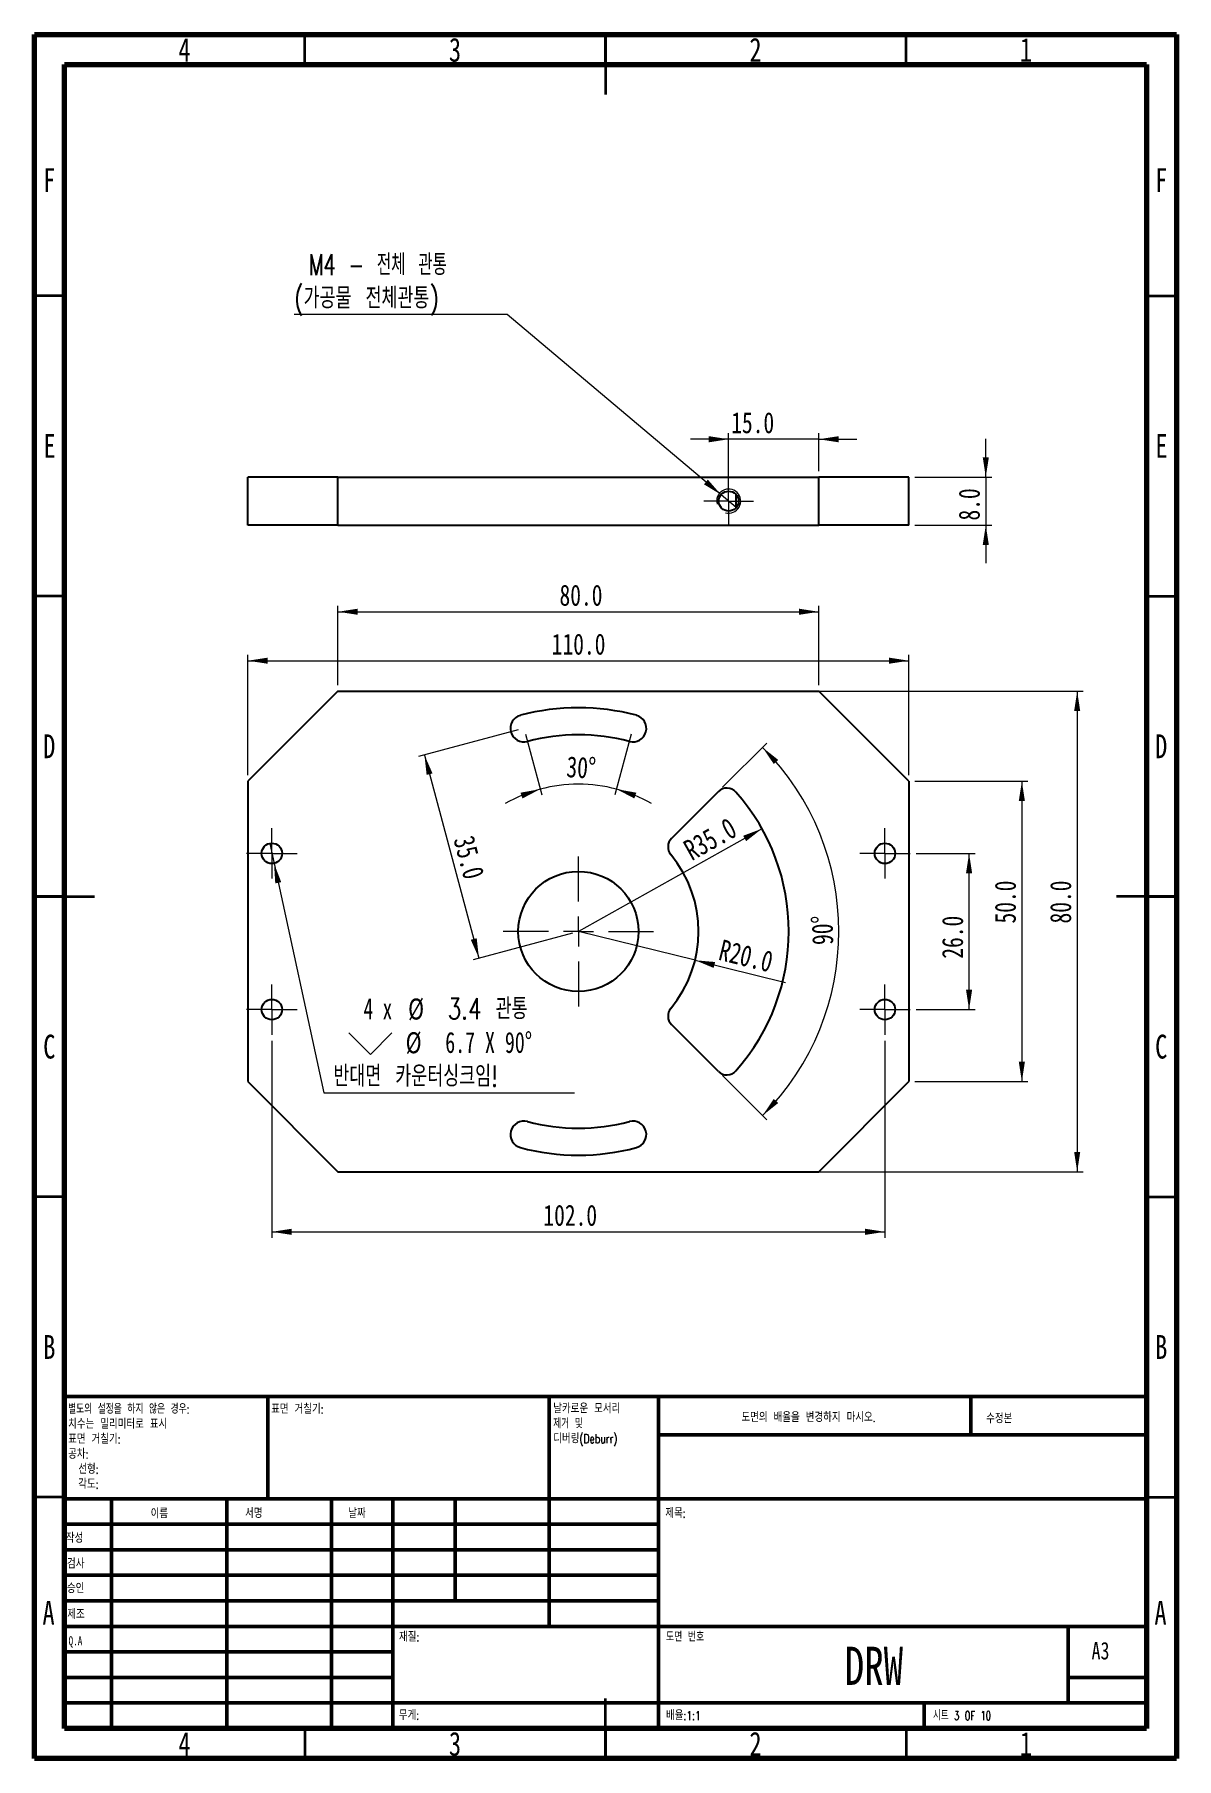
# Paper-space layout '시트3' of a CAD drawing. Header units: millimetres. Extents: x 15 to 205, y 5 to 292.
import ezdxf

# ---------------------------------------------------------------- set-up
doc = ezdxf.new("R2010")
doc.units = ezdxf.units.MM
doc.styles.add('SLDTEXTSTYLE0', font='TXT', dxfattribs={"width": 0.75})
doc.styles.add('SLDTEXTSTYLE1', font='TXT', dxfattribs={"width": 0.75, "bigfont": 'bigfont'})
doc.styles.add('SLDTEXTSTYLE2', font='TXT', dxfattribs={"width": 0.691176, "bigfont": 'bigfont'})
doc.styles.add('SLDTEXTSTYLE3', font='TXT', dxfattribs={"width": 0.6875, "bigfont": 'bigfont'})
doc.styles.add('SLDTEXTSTYLE4', font='TXT', dxfattribs={"width": 0.7, "bigfont": 'bigfont'})
doc.styles.add('SLDTEXTSTYLE5', font='TXT', dxfattribs={"width": 0.675, "bigfont": 'bigfont'})
doc.styles.add('SLDTEXTSTYLE6', font='TXT', dxfattribs={"width": 0.666667})
doc.styles.add('SLDTEXTSTYLE7', font='TXT', dxfattribs={"width": 0.694444})
doc.dimstyles.new('SLDDIMSTYLE0', dxfattribs={"dimtxt": 3.5, "dimasz": 3.302, "dimexe": 0, "dimexo": 0.0625, "dimgap": 0.875, "dimtad": 1, "dimdec": 1, "dimrnd": 1e-09, "dimzin": 4, "dimdsep": 46, "dimtxsty": 'SLDTEXTSTYLE0', "dimsah": 1, "dimcen": 0.09, "dimadec": 0, "dimazin": 1, "dimtfac": 1, "dimtdec": 1, "dimtofl": 0, "dimtmove": 0, "dimatfit": 3, "dimfxl": 0, "dimfrac": 2, "dimtolj": 1, "dimtzin": 12, "dimarcsym": 0})
doc.dimstyles.new('SLDDIMSTYLE2', dxfattribs={"dimtxt": 3.5, "dimasz": 3.302, "dimexe": 0, "dimexo": 0.0625, "dimgap": 0.875, "dimtad": 0, "dimtih": 1, "dimtoh": 1, "dimdec": 1, "dimrnd": 1e-09, "dimzin": 12, "dimdsep": 46, "dimtxsty": 'SLDTEXTSTYLE0', "dimblk1": 'NONE', "dimsah": 1, "dimcen": 0, "dimadec": 0, "dimazin": 3, "dimtfac": 1, "dimtdec": 1, "dimtmove": 0, "dimatfit": 3, "dimldrblk": 'NONE', "dimfxl": 0, "dimfrac": 2, "dimtolj": 1, "dimtzin": 12, "dimarcsym": 0})
doc.dimstyles.new('SLDDIMSTYLE5', dxfattribs={"dimtxt": 3.5, "dimasz": 3.302, "dimexe": 0, "dimexo": 0.0625, "dimgap": 0.875, "dimtad": 1, "dimdec": 1, "dimrnd": 1e-09, "dimzin": 4, "dimdsep": 46, "dimtxsty": 'SLDTEXTSTYLE0', "dimsah": 1, "dimcen": 0, "dimadec": 0, "dimazin": 1, "dimtfac": 1, "dimtdec": 1, "dimtofl": 0, "dimtmove": 0, "dimatfit": 3, "dimfxl": 0, "dimfrac": 2, "dimtolj": 1, "dimtzin": 12, "dimarcsym": 0})
doc.dimstyles.new('SLDDIMSTYLE6', dxfattribs={"dimtxt": 3.5, "dimasz": 3.302, "dimexe": 0, "dimexo": 0.0625, "dimgap": 0.875, "dimtad": 1, "dimdec": 1, "dimrnd": 1e-09, "dimzin": 4, "dimdsep": 46, "dimtxsty": 'SLDTEXTSTYLE0', "dimsah": 1, "dimcen": 0.09, "dimadec": 0, "dimazin": 1, "dimtfac": 1, "dimtdec": 1, "dimtmove": 0, "dimatfit": 0, "dimfxl": 0, "dimfrac": 2, "dimtolj": 1, "dimtzin": 12, "dimarcsym": 0})
doc.dimstyles.new('SLDDIMSTYLE8', dxfattribs={"dimtxt": 3.5, "dimasz": 3.302, "dimexe": 0, "dimexo": 0.0625, "dimgap": 0.875, "dimtad": 1, "dimdec": 4, "dimzin": 12, "dimdsep": 46, "dimtxsty": 'SLDTEXTSTYLE0', "dimsah": 1, "dimcen": 0.09, "dimadec": 1, "dimazin": 3, "dimtfac": 1, "dimtdec": 1, "dimtofl": 0, "dimtmove": 0, "dimatfit": 3, "dimfxl": 0, "dimfrac": 2, "dimtolj": 1, "dimtzin": 12, "dimarcsym": 0})

# ---------------------------------------------------------------- blocks, each defined once
blk = doc.blocks.new('SW_NOTE_0_4')
at = {"color": 0, "linetype": 'Continuous', "lineweight": 0, "char_height": 1.5, "attachment_point": 1}
for s, insert, style in [('별도의 설정을 하지 않은 경우:', (0, 1.93), 'SLDTEXTSTYLE2'), ('치수는 밀리미터로 표시', (0, -0.57), 'SLDTEXTSTYLE1'), ('표면 거칠기:', (0, -3.07), 'SLDTEXTSTYLE1'), ('공차:', (0, -5.57), 'SLDTEXTSTYLE1'), ('선형:', (1.69, -8.07), 'SLDTEXTSTYLE1'), ('각도:', (1.69, -10.57), 'SLDTEXTSTYLE1')]:
    blk.add_mtext(s, dxfattribs=dict(at, insert=insert, style=style))
blk = doc.blocks.new('SW_NOTE_0_5')
at = {"color": 0, "linetype": 'Continuous', "lineweight": 0, "char_height": 1.5, "attachment_point": 1}
for s, insert, style in [('날카로운 모서리', (0, 1.93), 'SLDTEXTSTYLE1'), ('제거 및', (0, -0.57), 'SLDTEXTSTYLE3'), ('디버링(Deburr)', (0, -3.07), 'SLDTEXTSTYLE1')]:
    blk.add_mtext(s, dxfattribs=dict(at, insert=insert, style=style))
blk = doc.blocks.new('_D_26')
at = {"color": 7, "linetype": 'Continuous', "lineweight": 0}
for p, q in [((66.49, 182.68), (189.48, 182.68)), ((188.48, 182.68), (188.48, 102.68)), ((66.49, 102.68), (189.48, 102.68))]:
    blk.add_line(p, q, dxfattribs=at)
at = {"color": 7, "linetype": 'Continuous', "lineweight": 18}
for points in [[(188.48, 182.68), (187.97, 179.38), (188.98, 179.38)], [(188.48, 102.68), (188.98, 105.98), (187.97, 105.98)]]:
    blk.add_solid(points, dxfattribs=at)
at = {"color": 7, "linetype": 'Continuous', "lineweight": 18, "insert": (183.96, 144.01), "char_height": 3.5, "attachment_point": 1, "rotation": 90, "style": 'SLDTEXTSTYLE0'}
blk.add_mtext('80.0', dxfattribs=at)
blk = doc.blocks.new('_D_27')
at = {"color": 7, "linetype": 'Continuous', "lineweight": 0}
for p, q in [((65.49, 183.68), (65.49, 196.9)), ((65.49, 195.9), (145.49, 195.9)), ((145.49, 183.68), (145.49, 196.9))]:
    blk.add_line(p, q, dxfattribs=at)
at = {"color": 7, "linetype": 'Continuous', "lineweight": 18}
for points in [[(65.49, 195.9), (68.79, 195.39), (68.79, 196.41)], [(145.49, 195.9), (142.19, 196.41), (142.19, 195.39)]]:
    blk.add_solid(points, dxfattribs=at)
at = {"color": 7, "linetype": 'Continuous', "lineweight": 18, "insert": (102.35, 200.41), "char_height": 3.5, "attachment_point": 1, "rotation": 360, "style": 'SLDTEXTSTYLE0'}
blk.add_mtext('80.0', dxfattribs=at)
blk = doc.blocks.new('_D_28')
at = {"color": 7, "linetype": 'Continuous', "lineweight": 0}
for p, q in [((50.49, 168.68), (50.49, 188.75)), ((50.49, 187.75), (160.49, 187.75)), ((160.49, 168.68), (160.49, 188.75))]:
    blk.add_line(p, q, dxfattribs=at)
at = {"color": 7, "linetype": 'Continuous', "lineweight": 18}
for points in [[(50.49, 187.75), (53.79, 187.25), (53.79, 188.26)], [(160.49, 187.75), (157.19, 188.26), (157.19, 187.25)]]:
    blk.add_solid(points, dxfattribs=at)
at = {"color": 7, "linetype": 'Continuous', "lineweight": 18, "insert": (101.06, 192.27), "char_height": 3.5, "attachment_point": 1, "style": 'SLDTEXTSTYLE0'}
blk.add_mtext('110.0', dxfattribs=at)
blk = doc.blocks.new('_D_29')
at = {"color": 7, "linetype": 'Continuous', "lineweight": 0}
for p, q in [((161.49, 167.68), (180.27, 167.68)), ((179.27, 167.68), (179.27, 117.68)), ((161.49, 117.68), (180.27, 117.68))]:
    blk.add_line(p, q, dxfattribs=at)
at = {"color": 7, "linetype": 'Continuous', "lineweight": 18}
for points in [[(179.27, 167.68), (178.76, 164.38), (179.78, 164.38)], [(179.27, 117.68), (179.78, 120.98), (178.76, 120.98)]]:
    blk.add_solid(points, dxfattribs=at)
at = {"color": 7, "linetype": 'Continuous', "lineweight": 18, "insert": (174.76, 144.01), "char_height": 3.5, "attachment_point": 1, "rotation": 90, "style": 'SLDTEXTSTYLE0'}
blk.add_mtext('50.0', dxfattribs=at)
blk = doc.blocks.new('SW_SYMBOL_HOLE_SINK')
at = {"color": 0, "linetype": 'Continuous', "lineweight": 18}
for p, q in [((0, 875), (800, 75)), ((800, 75), (1600, 875))]:
    blk.add_line(p, q, dxfattribs=at)
blk = doc.blocks.new('_D_30')
at = {"color": 7, "linetype": 'Continuous', "lineweight": 0}
for p, q in [((54.13, 157.34), (54.85, 154.02)), ((54.85, 154.02), (63.13, 115.84)), ((63.13, 115.84), (104.84, 115.84))]:
    blk.add_line(p, q, dxfattribs=at)
at = {"color": 7, "linetype": 'Continuous', "lineweight": 18}
blk.add_solid([(54.85, 154.02), (55.06, 150.68), (56.05, 150.9)], dxfattribs=at)
at = {"color": 7, "linetype": 'Continuous', "lineweight": 18, "xscale": 0.004470703125, "yscale": 0.004470703125, "zscale": 0.004470703125}
blk.add_blockref('SW_SYMBOL_HOLE_SINK', (67.3, 121.88), dxfattribs=at)
at = {"color": 7, "linetype": 'Continuous', "lineweight": 18, "char_height": 3.5, "attachment_point": 1}
for s, insert, style in [('4 x', (69.75, 131.57), 'SLDTEXTSTYLE6'), ('%%c', (77.16, 131.52), 'SLDTEXTSTYLE0'), ('3.4 관통', (83.75, 131.57), 'SLDTEXTSTYLE1'), ('%%c', (76.75, 125.91), 'SLDTEXTSTYLE0'), ('6.7 X 90°', (83.34, 125.96), 'SLDTEXTSTYLE7'), ('반대면 카운터싱크임!', (64.72, 120.35), 'SLDTEXTSTYLE1')]:
    blk.add_mtext(s, dxfattribs=dict(at, insert=insert, style=style))
blk = doc.blocks.new('_None')
blk = doc.blocks.new('_D_31')
at = {"color": 7, "linetype": 'Continuous', "lineweight": 0}
for p, q in [((96.69, 175.52), (99.4, 165.4)), ((114.29, 175.52), (111.58, 165.4))]:
    blk.add_line(p, q, dxfattribs=at)
at = {"color": 7, "linetype": 'Continuous', "lineweight": 18}
for start, end in [(75, 105), (105, 119.73), (60.27, 75)]:
    blk.add_arc((105.49, 142.68), 24.52, start, end, dxfattribs=at)
for points in [[(99.14, 166.37), (95.86, 165.78), (96.18, 164.82)], [(111.84, 166.37), (114.8, 164.82), (115.13, 165.78)]]:
    blk.add_solid(points, dxfattribs=at)
at = {"color": 7, "linetype": 'Continuous', "lineweight": 18, "insert": (103.62, 171.87), "char_height": 3.5, "attachment_point": 1, "rotation": 356.7562, "style": 'SLDTEXTSTYLE0'}
blk.add_mtext('30°', dxfattribs=at)
blk = doc.blocks.new('_D_32')
at = {"color": 7, "linetype": 'Continuous', "lineweight": 0}
for p, q in [((95.47, 176.23), (78.91, 171.79)), ((79.88, 172.05), (88.94, 138.24)), ((104.53, 142.42), (87.97, 137.98))]:
    blk.add_line(p, q, dxfattribs=at)
at = {"color": 7, "linetype": 'Continuous', "lineweight": 18}
for points in [[(79.88, 172.05), (80.24, 168.73), (81.22, 168.99)], [(88.94, 138.24), (88.57, 141.56), (87.59, 141.3)]]:
    blk.add_solid(points, dxfattribs=at)
at = {"color": 7, "linetype": 'Continuous', "lineweight": 18, "insert": (88.07, 158.91), "char_height": 3.5, "attachment_point": 1, "rotation": 285, "style": 'SLDTEXTSTYLE0'}
blk.add_mtext('35.0', dxfattribs=at)
blk = doc.blocks.new('_D_33')
at = {"color": 7, "linetype": 'Continuous', "lineweight": 0}
blk.add_line((136.03, 159.78), (105.49, 142.68), dxfattribs=at)
at = {"color": 7, "linetype": 'Continuous', "lineweight": 18}
blk.add_solid([(136.03, 159.78), (132.9, 158.61), (133.4, 157.72)], dxfattribs=at)
at = {"color": 7, "linetype": 'Continuous', "lineweight": 18, "insert": (122.64, 157.43), "char_height": 3.5, "attachment_point": 1, "rotation": 29.2438, "style": 'SLDTEXTSTYLE0'}
blk.add_mtext('R35.0', dxfattribs=at)
blk = doc.blocks.new('_D_34')
at = {"color": 7, "linetype": 'Continuous', "lineweight": 0}
for q in [(105.49, 142.68), (139.93, 134.19)]:
    blk.add_line((124.91, 137.89), q, dxfattribs=at)
at = {"color": 7, "linetype": 'Continuous', "lineweight": 18}
blk.add_solid([(124.91, 137.89), (127.99, 136.61), (128.24, 137.59)], dxfattribs=at)
at = {"color": 7, "linetype": 'Continuous', "lineweight": 18, "insert": (129.47, 141.4), "char_height": 3.5, "attachment_point": 1, "rotation": 346.1479, "style": 'SLDTEXTSTYLE0'}
blk.add_mtext('R20.0', dxfattribs=at)
blk = doc.blocks.new('_D_35')
at = {"color": 7, "linetype": 'Continuous', "lineweight": 0}
for p, q in [((129.49, 166.68), (136.83, 174.02)), ((129.49, 118.68), (136.83, 111.33))]:
    blk.add_line(p, q, dxfattribs=at)
at = {"color": 7, "linetype": 'Continuous', "lineweight": 18}
blk.add_arc((105.49, 142.68), 43.33, 315, 45, dxfattribs=at)
for points in [[(136.13, 173.31), (138, 170.55), (138.74, 171.24)], [(136.13, 112.04), (138.74, 114.12), (138, 114.81)]]:
    blk.add_solid(points, dxfattribs=at)
at = {"color": 7, "linetype": 'Continuous', "lineweight": 18, "insert": (144.4, 140.38), "char_height": 3.5, "attachment_point": 1, "rotation": 91.8036, "style": 'SLDTEXTSTYLE0'}
blk.add_mtext('90°', dxfattribs=at)
blk = doc.blocks.new('_D_36')
at = {"color": 7, "linetype": 'Continuous', "lineweight": 0}
for p, q in [((161.69, 155.68), (171.49, 155.68)), ((170.49, 129.68), (170.49, 155.68)), ((161.69, 129.68), (171.49, 129.68))]:
    blk.add_line(p, q, dxfattribs=at)
at = {"color": 7, "linetype": 'Continuous', "lineweight": 18}
for points in [[(170.49, 155.68), (169.98, 152.38), (171, 152.38)], [(170.49, 129.68), (171, 132.98), (169.98, 132.98)]]:
    blk.add_solid(points, dxfattribs=at)
at = {"color": 7, "linetype": 'Continuous', "lineweight": 18, "insert": (165.98, 138.15), "char_height": 3.5, "attachment_point": 1, "rotation": 90, "style": 'SLDTEXTSTYLE0'}
blk.add_mtext('26.0', dxfattribs=at)
blk = doc.blocks.new('_D_37')
at = {"color": 7, "linetype": 'Continuous', "lineweight": 0}
for p, q in [((54.49, 124.48), (54.49, 91.68)), ((156.49, 124.48), (156.49, 91.68)), ((54.49, 92.68), (156.49, 92.68))]:
    blk.add_line(p, q, dxfattribs=at)
at = {"color": 7, "linetype": 'Continuous', "lineweight": 18}
for points in [[(54.49, 92.68), (57.79, 92.17), (57.79, 93.19)], [(156.49, 92.68), (153.19, 93.19), (153.19, 92.17)]]:
    blk.add_solid(points, dxfattribs=at)
at = {"color": 7, "linetype": 'Continuous', "lineweight": 18, "insert": (99.67, 97.19), "char_height": 3.5, "attachment_point": 1, "style": 'SLDTEXTSTYLE0'}
blk.add_mtext('102.0', dxfattribs=at)
blk = doc.blocks.new('SW_CENTERMARKSYMBOL_20')
at = {"color": 0, "linetype": 'Continuous', "lineweight": 18}
for p, q in [((0, 5), (0, 12.5)), ((-5, 0), (-12.5, 0)), ((0, 0), (-2.5, 0)), ((0, 0), (0, 2.5)), ((0, 0), (0, -2.5)), ((0, 0), (2.5, 0)), ((5, 0), (12.5, 0)), ((0, -5), (0, -12.5))]:
    blk.add_line(p, q, dxfattribs=at)
blk = doc.blocks.new('SW_CENTERMARKSYMBOL_21')
at = {"color": 0, "linetype": 'Continuous', "lineweight": 18}
for p, q in [((0, 2.5), (0, 4.2)), ((-2.5, 0), (-4.2, 0)), ((0, 0), (-2.5, 0)), ((0, 0), (0, 2.5)), ((0, 0), (0, -2.5)), ((0, 0), (2.5, 0)), ((2.5, 0), (4.2, 0)), ((0, -2.5), (0, -4.2))]:
    blk.add_line(p, q, dxfattribs=at)
blk = doc.blocks.new('SW_CENTERMARKSYMBOL_22')
at = {"color": 0, "linetype": 'Continuous', "lineweight": 18}
for p, q in [((0, 2.5), (0, 4.2)), ((-2.5, 0), (-4.2, 0)), ((0, 0), (-2.5, 0)), ((0, 0), (0, 2.5)), ((0, 0), (0, -2.5)), ((0, 0), (2.5, 0)), ((2.5, 0), (4.2, 0)), ((0, -2.5), (0, -4.2))]:
    blk.add_line(p, q, dxfattribs=at)
blk = doc.blocks.new('SW_CENTERMARKSYMBOL_23')
at = {"color": 0, "linetype": 'Continuous', "lineweight": 18}
for p, q in [((0, 2.5), (0, 4.2)), ((-2.5, 0), (-4.2, 0)), ((0, 0), (-2.5, 0)), ((0, 0), (0, 2.5)), ((0, 0), (0, -2.5)), ((0, 0), (2.5, 0)), ((2.5, 0), (4.2, 0)), ((0, -2.5), (0, -4.2))]:
    blk.add_line(p, q, dxfattribs=at)
blk = doc.blocks.new('SW_CENTERMARKSYMBOL_24')
at = {"color": 0, "linetype": 'Continuous', "lineweight": 18}
for p, q in [((0, 2.5), (0, 4.2)), ((-2.5, 0), (-4.2, 0)), ((0, 0), (-2.5, 0)), ((0, 0), (0, 2.5)), ((0, 0), (0, -2.5)), ((0, 0), (2.5, 0)), ((2.5, 0), (4.2, 0)), ((0, -2.5), (0, -4.2))]:
    blk.add_line(p, q, dxfattribs=at)
blk = doc.blocks.new('_D_38')
at = {"color": 7, "linetype": 'Continuous', "lineweight": 0}
for p, q in [((173.27, 218.32), (173.27, 224.67)), ((161.49, 218.32), (174.27, 218.32)), ((173.27, 218.32), (173.27, 210.32)), ((161.49, 210.32), (174.27, 210.32)), ((173.27, 210.32), (173.27, 203.97))]:
    blk.add_line(p, q, dxfattribs=at)
at = {"color": 7, "linetype": 'Continuous', "lineweight": 18}
for points in [[(173.27, 218.32), (173.78, 221.62), (172.76, 221.62)], [(173.27, 210.32), (172.76, 207.02), (173.78, 207.02)]]:
    blk.add_solid(points, dxfattribs=at)
at = {"color": 7, "linetype": 'Continuous', "lineweight": 18, "insert": (168.76, 211.09), "char_height": 3.5, "attachment_point": 1, "rotation": 90, "style": 'SLDTEXTSTYLE0'}
blk.add_mtext('8.0', dxfattribs=at)
blk = doc.blocks.new('_D_39')
at = {"color": 7, "linetype": 'Continuous', "lineweight": 0}
for p, q in [((130.49, 224.62), (124.14, 224.62)), ((130.49, 215.32), (130.49, 225.62)), ((145.49, 224.62), (130.49, 224.62)), ((145.49, 219.32), (145.49, 225.62)), ((145.49, 224.62), (151.84, 224.62))]:
    blk.add_line(p, q, dxfattribs=at)
at = {"color": 7, "linetype": 'Continuous', "lineweight": 18}
for points in [[(130.49, 224.62), (127.19, 225.13), (127.19, 224.11)], [(145.49, 224.62), (148.79, 224.11), (148.79, 225.13)]]:
    blk.add_solid(points, dxfattribs=at)
at = {"color": 7, "linetype": 'Continuous', "lineweight": 18, "insert": (130.92, 229.13), "char_height": 3.5, "attachment_point": 1, "style": 'SLDTEXTSTYLE0'}
blk.add_mtext('15.0', dxfattribs=at)
blk = doc.blocks.new('SW_RADIAL_DIMENSION_0')
at = {"color": 0, "linetype": 'Continuous', "lineweight": 0}
for p, q in [((32.99, -5.56), (-2.46, -5.56)), ((68.58, -35.55), (32.99, -5.56)), ((71.1, -37.67), (68.58, -35.55))]:
    blk.add_line(p, q, dxfattribs=at)
at = {"color": 0, "linetype": 'Continuous', "lineweight": 18}
blk.add_solid([(68.58, -35.55), (66.38, -33.03), (65.73, -33.81)], dxfattribs=at)
at = {"color": 0, "linetype": 'Continuous', "lineweight": 18, "char_height": 3.5, "attachment_point": 1}
for s, insert, style in [('M4 - 전체 관통', (0, 4.51), 'SLDTEXTSTYLE5'), ('(가공물 전체관통)', (-2.46, -1.04), 'SLDTEXTSTYLE1')]:
    blk.add_mtext(s, dxfattribs=dict(at, insert=insert, style=style))
blk = doc.blocks.new('SW_CENTERMARKSYMBOL_25')
at = {"color": 0, "linetype": 'Continuous', "lineweight": 18}
for p, q in [((0, 2.5), (0, 4.15)), ((-2.5, 0), (-4.15, 0)), ((0, 0), (-2.5, 0)), ((0, 0), (0, 2.5)), ((0, 0), (0, -2.5)), ((0, 0), (2.5, 0)), ((2.5, 0), (4.15, 0)), ((0, -2.5), (0, -4.15))]:
    blk.add_line(p, q, dxfattribs=at)

psp = doc.layouts.new('시트3')

# ---------------------------------------------------------------- linework, layer by layer
at = {"color": 7, "linetype": 'Continuous', "lineweight": 70}
for p, q in [((15, 5), (15, 292)), ((15, 292), (205, 292)), ((205, 292), (205, 5)), ((20, 10), (20, 287)), ((20, 287), (200, 287)), ((200, 287), (200, 10)), ((200, 10), (20, 10)), ((205, 5), (15, 5))]:
    psp.add_line(p, q, dxfattribs=at)
at = {"color": 7, "linetype": 'Continuous', "lineweight": 35}
for p, q in [((60, 287), (60, 292)), ((110, 292), (110, 282)), ((110, 287), (110, 292)), ((160, 287), (160, 292)), ((20, 248.5), (15, 248.5)), ((200, 248.5), (205, 248.5)), ((20, 198.5), (15, 198.5)), ((200, 198.5), (205, 198.5)), ((15, 148.5), (25, 148.5)), ((20, 148.5), (15, 148.5)), ((205, 148.5), (195, 148.5)), ((200, 148.5), (205, 148.5)), ((20, 98.5), (15, 98.5)), ((200, 98.5), (205, 98.5)), ((20, 48.5), (15, 48.5)), ((200, 48.5), (205, 48.5)), ((110, 5), (110, 15)), ((60, 10), (60, 5)), ((110, 10), (110, 5)), ((160, 10), (160, 5))]:
    psp.add_line(p, q, dxfattribs=at)
at = {"color": 7, "linetype": 'Continuous', "lineweight": 25}
for p, q in [((50.49181, 210.31884), (50.49181, 218.31884)), ((65.49181, 218.31884), (50.49181, 218.31884)), ((65.49181, 210.31884), (65.49181, 218.31884)), ((65.49181, 218.31884), (145.49181, 218.31884)), ((145.49181, 210.31884), (145.49181, 218.31884)), ((160.49181, 218.31884), (145.49181, 218.31884)), ((160.49181, 210.31884), (160.49181, 218.31884)), ((131.69587, 215.44701), (131.69587, 213.19067)), ((65.49181, 210.31884), (50.49181, 210.31884)), ((65.49181, 210.31884), (145.49181, 210.31884)), ((160.49181, 210.31884), (145.49181, 210.31884)), ((65.49181, 182.67801), (50.49181, 167.67801)), ((65.49181, 182.67801), (145.49181, 182.678)), ((160.49181, 167.67801), (145.49181, 182.678)), ((50.49181, 167.67801), (50.49181, 117.67801)), ((160.49181, 167.67801), (160.49181, 117.67801)), ((128.78344, 165.96963), (120.98375, 158.16994)), ((128.78344, 119.38638), (120.98375, 127.18607)), ((50.49181, 117.67801), (65.49181, 102.67801)), ((145.49181, 102.67801), (160.49181, 117.67801)), ((65.49181, 102.67801), (145.49181, 102.67801))]:
    psp.add_line(p, q, dxfattribs=at)
at = {"color": 7, "linetype": 'Continuous', "lineweight": 50}
for p, q in [((20, 65.25), (200, 65.25)), ((20, 65.25), (20, 10)), ((53.8, 48.25), (53.8, 65.25)), ((100.6, 65.25), (100.6, 27)), ((118.8, 65.25), (118.8, 10)), ((170.8, 58.875), (170.8, 65.25)), ((200, 58.875), (118.8, 58.875)), ((200, 48.25), (20, 48.25)), ((27.8, 48.25), (27.8, 10)), ((46.99095, 48.25), (46.99095, 10)), ((64.39893, 48.25), (64.39893, 10)), ((74.6, 10), (74.6, 48.25)), ((85, 31.25), (85, 48.25)), ((118.8, 44), (20, 44)), ((118.8, 39.75), (20, 39.75)), ((118.8, 35.5), (20, 35.5)), ((118.8, 31.25), (20, 31.25)), ((74.6, 27), (20, 27)), ((74.6, 27), (200, 27)), ((187, 14.25), (187, 27)), ((74.6, 22.74993), (20, 22.74993)), ((74.6, 18.5), (20, 18.5)), ((200, 18.5), (187, 18.5)), ((20, 14.25), (200, 14.25)), ((163, 10), (163, 14.25))]:
    psp.add_line(p, q, dxfattribs=at)
at = {"color": 7, "linetype": 'Continuous', "lineweight": 25}
for centre, radius in [((130.49181, 214.31884), 1.65), ((54.49181, 155.67801), 1.7), ((156.49181, 155.67801), 1.7), ((105.49181, 142.67801), 10), ((54.49181, 129.67801), 1.7), ((156.49181, 129.67801), 1.7)]:
    psp.add_circle(centre, radius, dxfattribs=at)
at = {"color": 7, "linetype": 'Continuous', "lineweight": 18}
psp.add_arc((130.49181, 214.31884), 2, 255, 195, dxfattribs=at)
psp.add_arc((130.49181, 214.31884), 2, 255, 195, dxfattribs=at)
at = {"color": 7, "linetype": 'Continuous', "lineweight": 25}
for centre, radius, start, end in [((96.43315, 176.48541), 2.25, 105, 285), ((105.49181, 142.67801), 37.25, 75, 105), ((114.55048, 176.48541), 2.25, 255, 75), ((105.49181, 142.67801), 32.75, 75, 105), ((130.19766, 164.55542), 2, 41.5253992, 135), ((105.49181, 142.67801), 35, 318.4746008, 41.5253992), ((122.39796, 156.75572), 2, 135, 219.7840914), ((105.49181, 142.67801), 20, 320.2159086, 39.7840914), ((122.39796, 128.60029), 2, 140.2159086, 225), ((130.19766, 120.80059), 2, 225, 318.4746008), ((96.43315, 108.8706), 2.25, 75, 255), ((105.49181, 142.67801), 32.75, 255, 285), ((114.55048, 108.8706), 2.25, 285, 105), ((105.49181, 142.67801), 37.25, 255, 285)]:
    psp.add_arc(centre, radius, start, end, dxfattribs=at)

# ---------------------------------------------------------------- block references
at = {"color": 7, "linetype": 'Continuous', "lineweight": 18}
psp.add_blockref('SW_RADIAL_DIMENSION_0', (60.64887, 250.92855), dxfattribs=at)
at = {"color": 7, "linetype": 'Continuous', "lineweight": 0}
for name, p in [('SW_CENTERMARKSYMBOL_25', (130.49181, 214.31884)), ('SW_CENTERMARKSYMBOL_23', (54.49181, 155.67801)), ('SW_CENTERMARKSYMBOL_21', (156.49181, 155.67801)), ('SW_CENTERMARKSYMBOL_20', (105.49181, 142.67801)), ('SW_CENTERMARKSYMBOL_24', (54.49181, 129.67801)), ('SW_CENTERMARKSYMBOL_22', (156.49181, 129.67801)), ('SW_NOTE_0_4', (20.59367, 61.98737)), ('SW_NOTE_0_5', (101.30922, 62.06949))]:
    psp.add_blockref(name, p, dxfattribs=at)

# ---------------------------------------------------------------- texts
for s, insert, char_height, attachment_point, style in [('4', (39.96004, 291.43889), 3.96875, 2, 'SLDTEXTSTYLE0'), ('3', (84.96004, 291.43889), 3.96875, 2, 'SLDTEXTSTYLE0'), ('2', (134.96004, 291.43889), 3.96875, 2, 'SLDTEXTSTYLE0'), ('1', (179.96004, 291.43889), 3.96875, 2, 'SLDTEXTSTYLE0'), ('F', (17.45774, 269.74451), 3.96875, 2, 'SLDTEXTSTYLE0'), ('F', (202.45774, 269.74451), 3.96875, 2, 'SLDTEXTSTYLE0'), ('E', (17.50781, 225.49451), 3.96875, 2, 'SLDTEXTSTYLE0'), ('E', (202.50781, 225.49451), 3.96875, 2, 'SLDTEXTSTYLE0'), ('D', (17.45269, 175.49451), 3.96875, 2, 'SLDTEXTSTYLE0'), ('D', (202.45269, 175.49451), 3.96875, 2, 'SLDTEXTSTYLE0'), ('C', (17.45866, 125.49451), 3.96875, 2, 'SLDTEXTSTYLE0'), ('C', (202.45866, 125.49451), 3.96875, 2, 'SLDTEXTSTYLE0'), ('B', (17.4706, 75.49451), 3.96875, 2, 'SLDTEXTSTYLE0'), ('B', (202.4706, 75.49451), 3.96875, 2, 'SLDTEXTSTYLE0'), ('표면 거칠기:', (54.37129, 63.91927), 1.5, 1, 'SLDTEXTSTYLE1'), ('도면의 배율을 변경하지 마시오.', (132.61464, 62.53299), 1.5, 1, 'SLDTEXTSTYLE1'), ('수정본', (173.32758, 62.33491), 1.5, 1, 'SLDTEXTSTYLE1'), ('이름', (34.32224, 46.50148), 1.5, 1, 'SLDTEXTSTYLE1'), ('서명', (50.03359, 46.56176), 1.5, 1, 'SLDTEXTSTYLE1'), ('날짜', (67.2147, 46.57618), 1.5, 1, 'SLDTEXTSTYLE1'), ('제목:', (119.95619, 46.57618), 1.5, 1, 'SLDTEXTSTYLE1'), ('작성', (20.21215, 42.42971), 1.5, 1, 'SLDTEXTSTYLE1'), ('검사', (20.41047, 38.15441), 1.5, 1, 'SLDTEXTSTYLE1'), ('승인', (20.40172, 34.0643), 1.5, 1, 'SLDTEXTSTYLE1'), ('A', (17.33969, 31.24451), 3.96875, 2, 'SLDTEXTSTYLE0'), ('제조', (20.45519, 29.7337), 1.5, 1, 'SLDTEXTSTYLE1'), ('A', (202.33969, 31.24451), 3.96875, 2, 'SLDTEXTSTYLE0'), ('재질:', (75.64586, 25.98606), 1.5, 1, 'SLDTEXTSTYLE1'), ('도면 번호', (120.07397, 25.98606), 1.5, 1, 'SLDTEXTSTYLE4'), ('Q.A', (20.66904, 25.34965), 1.5, 1, 'SLDTEXTSTYLE0'), ('DRW', (154.6625, 23.60691), 6.35, 2, 'SLDTEXTSTYLE0'), ('A3', (190.87116, 24.40639), 2.910417, 1, 'SLDTEXTSTYLE0'), ('무게:', (75.61781, 12.94931), 1.4986, 1, 'SLDTEXTSTYLE1'), ('배율:1:1', (120.07397, 12.90009), 1.5, 1, 'SLDTEXTSTYLE1'), ('시트 3 OF 10', (164.47829, 12.90009), 1.5, 1, 'SLDTEXTSTYLE5'), ('4', (39.96004, 9.43889), 3.96875, 2, 'SLDTEXTSTYLE0'), ('3', (84.96004, 9.43889), 3.96875, 2, 'SLDTEXTSTYLE0'), ('2', (134.96004, 9.43889), 3.96875, 2, 'SLDTEXTSTYLE0'), ('1', (179.96004, 9.43889), 3.96875, 2, 'SLDTEXTSTYLE0')]:
    psp.add_mtext(s, dxfattribs=dict(at, insert=insert, char_height=char_height, attachment_point=attachment_point, style=style))

# ---------------------------------------------------------------- dimensions: what is measured, and where the dimension line sits
at = {"color": 7, "linetype": 'Continuous', "lineweight": 18}
for base, p1, p2, dimstyle, picture, middle in [((130.49181, 224.62194), (145.49181, 218.31884), (130.49181, 214.31884), 'SLDDIMSTYLE6', '_D_39', (135.44819, 224.62194)), ((160.49181, 190.53148), (50.49181, 167.67801), (160.49181, 167.67801), 'SLDDIMSTYLE0', '_D_28', (106.87947, 190.53148)), ((156.49181, 92.67801), (54.49181, 125.47801), (156.49181, 125.47801), 'SLDDIMSTYLE0', '_D_37', (105.49181, 92.67801))]:
    dim = psp.add_linear_dim(base=base, p1=p1, p2=p2, dimstyle=dimstyle, dxfattribs=at)
    dim.commit()
    dim.dimension.update_dxf_attribs({"geometry": picture, "text_midpoint": middle, "dimtype": 160})
for base, p1, p2, angle, dimstyle, picture, middle in [((170.49181, 210.31884), (160.49181, 218.31884), (160.49181, 210.31884), 90, 'SLDDIMSTYLE6', '_D_38', (170.49181, 214.31884)), ((145.49181, 198.67801), (65.49181, 182.67801), (145.49181, 182.678), 359.9999998, 'SLDDIMSTYLE0', '_D_27', (106.87947, 198.67801)), ((185.69833, 102.67801), (65.49181, 182.67801), (65.49181, 102.67801), 90, 'SLDDIMSTYLE0', '_D_26', (185.69833, 148.53712)), ((88.93739, 138.24226), (96.43315, 176.48541), (105.49181, 142.67801), 285, 'SLDDIMSTYLE0', '_D_32', (84.88409, 153.36937)), ((176.49181, 117.67801), (160.49181, 167.67801), (160.49181, 117.67801), 90, 'SLDDIMSTYLE0', '_D_29', (176.49181, 148.53712)), ((170.49181, 155.67801), (160.69181, 129.67801), (160.69181, 155.67801), 90, 'SLDDIMSTYLE0', '_D_36', (170.49181, 142.67801))]:
    dim = psp.add_linear_dim(base=base, p1=p1, p2=p2, angle=angle, dimstyle=dimstyle, dxfattribs=at)
    dim.commit()
    dim.dimension.update_dxf_attribs({"geometry": picture, "text_midpoint": middle, "dimtype": 160})
for base, line1, line2, picture, middle in [((105.49181, 167.20176), ((114.55048, 176.48541), (105.49181, 142.67801)), ((96.43315, 176.48541), (105.49181, 142.67801)), '_D_31', (106.87947, 167.16247)), ((148.81768, 142.67801), ((128.78344, 119.38638), (120.98375, 127.18607)), ((128.78344, 165.96963), (120.98375, 158.16994)), '_D_35', (148.79621, 144.04166))]:
    dim = psp.add_angular_dim_2l(base=base, line1=line1, line2=line2, dimstyle='SLDDIMSTYLE8', dxfattribs=at)
    dim.commit()
    dim.dimension.update_dxf_attribs({"geometry": picture, "text_midpoint": middle, "dimtype": 162})
for mpoint, picture, middle in [((136.03101, 159.77647), '_D_33', (130.14079, 156.47862)), ((124.91016, 137.88969), '_D_34', (134.28644, 135.57763))]:
    dim = psp.add_radius_dim(center=(105.49181, 142.67801), mpoint=mpoint, dimstyle='SLDDIMSTYLE5', dxfattribs=at)
    dim.commit()
    dim.dimension.update_dxf_attribs({"geometry": picture, "text_midpoint": middle, "dimtype": 164})
dim = psp.add_diameter_dim_2p(p1=(54.13152, 157.33939), p2=(54.85211, 154.01662), text='4 x <> 관통\\P{\\fGDT;w}%%c 6.7 X 90°\\P반대면 카운터싱크임!', dimstyle='SLDDIMSTYLE2', dxfattribs=at)
dim.commit()
dim.dimension.update_dxf_attribs({"geometry": '_D_30', "text_midpoint": (84.77845, 124.22657), "dimtype": 163})

doc.saveas('drawing.dxf')
